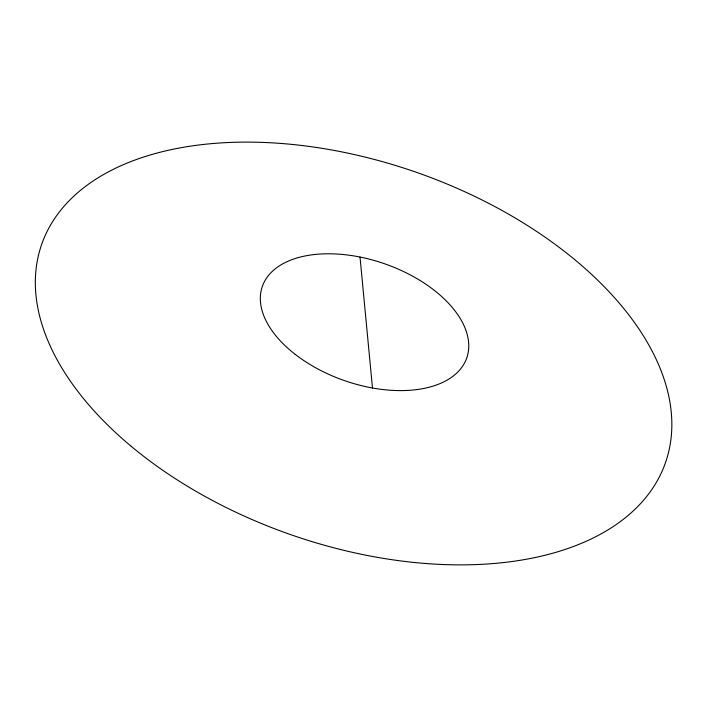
<?xml version="1.0" encoding="UTF-8"?>
<svg xmlns="http://www.w3.org/2000/svg" width="707" height="707" viewBox="0 0 707 707"><rect width="100%" height="100%" fill="white"/><g stroke="black" fill="none" stroke-linecap="round" stroke-linejoin="round"><path stroke-width="1.06" d="M360.013 257.039L372.492 387.993M295.173 354.331A108.286 61.774 19.3 0 0 466.585 358.422A108.286 61.774 19.3 0 0 331.875 253.822A108.286 61.774 19.3 0 0 295.173 354.331M131.246 446.356A330.452 191.756 19.3 0 0 661.955 471.516A330.452 191.756 19.3 0 0 267.546 142.611A330.452 191.756 19.3 0 0 131.246 446.356"/></g></svg>
